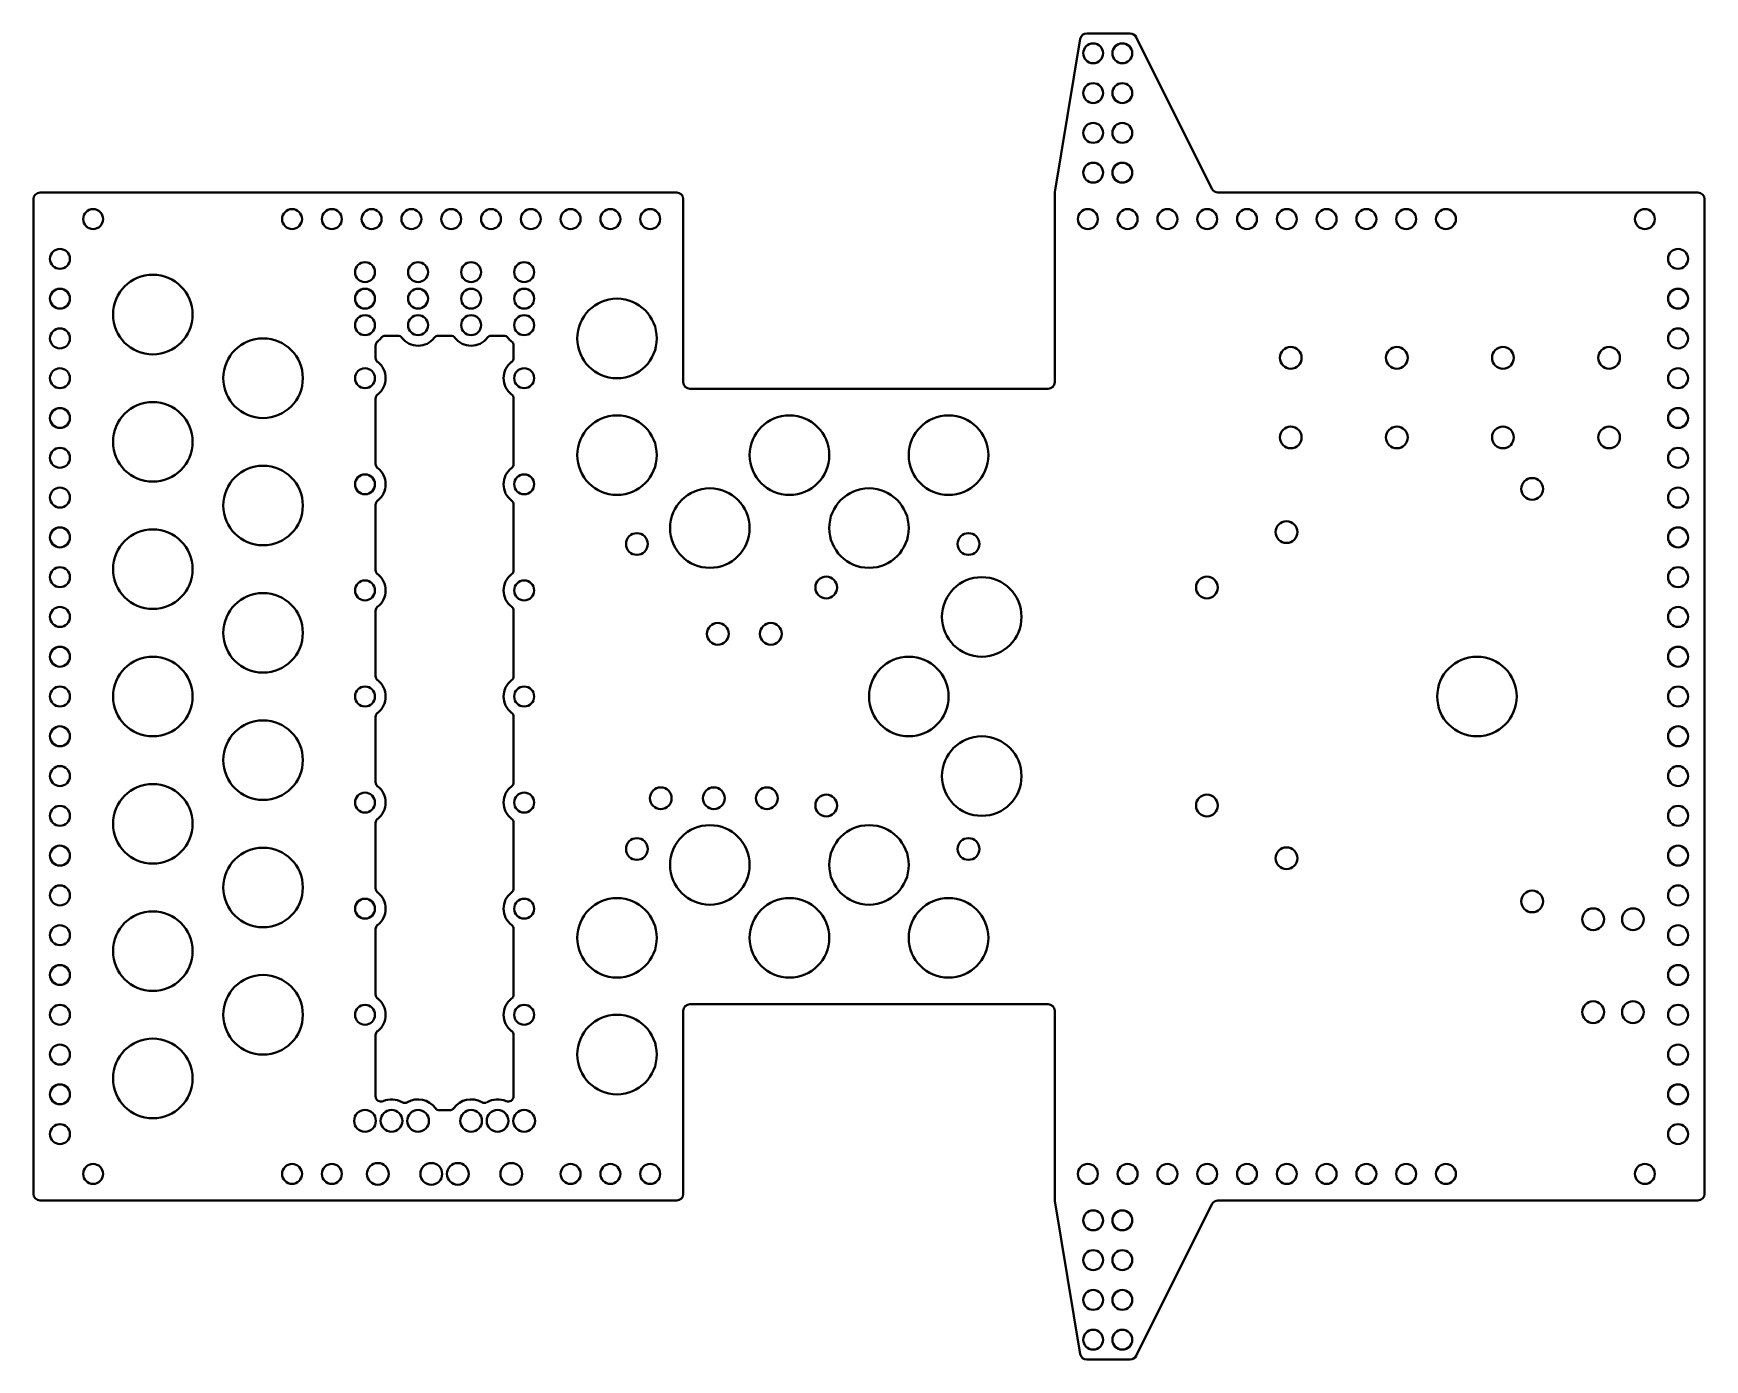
# Model space of a CAD drawing. Header units: inches. Extents: x -15.8 to 15.8, y -12.5 to 12.5.
import ezdxf

# ---------------------------------------------------------------- set-up
doc = ezdxf.new("R2010")
doc.units = ezdxf.units.IN
doc.header["$MEASUREMENT"] = 0
doc.layers.add('Visible', color=7, linetype='Continuous', lineweight=40)

msp = doc.modelspace()

# ---------------------------------------------------------------- linework, layer by layer
at = {"layer": 'Visible'}
for p, q in [((3.502, 9.51), (3.983, 12.396)), ((4.106, 12.5), (4.923, 12.5)), ((5.035, 12.431), (6.465, 9.569)), ((-15.625, 9.5), (-3.625, 9.5)), ((3.5, 9.49), (3.5, 5.925)), ((6.577, 9.5), (15.625, 9.5)), ((-15.75, 9.375), (-15.75, -9.375)), ((-3.5, 9.375), (-3.5, 5.925)), ((15.75, 9.375), (15.75, -9.375)), ((-9.3, 6.616), (-9.3, 6.384)), ((-9.116, 6.8), (-8.884, 6.8)), ((-8.116, 6.8), (-7.884, 6.8)), ((-7.116, 6.8), (-6.884, 6.8)), ((-6.7, 6.616), (-6.7, 6.384)), ((3.375, 5.8), (-3.375, 5.8)), ((-9.3, 5.616), (-9.3, 4.384)), ((-6.7, 5.616), (-6.7, 4.384)), ((-9.3, 3.616), (-9.3, 2.384)), ((-6.7, 3.616), (-6.7, 2.384)), ((-9.3, 1.616), (-9.3, 0.384)), ((-6.7, 1.616), (-6.7, 0.384)), ((-9.3, -0.384), (-9.3, -1.616)), ((-6.7, -0.384), (-6.7, -1.616)), ((-9.3, -2.384), (-9.3, -3.616)), ((-6.7, -2.384), (-6.7, -3.616)), ((-9.3, -4.384), (-9.3, -5.616)), ((-6.7, -4.384), (-6.7, -5.616)), ((-3.5, -9.375), (-3.5, -5.925)), ((-3.375, -5.8), (3.375, -5.8)), ((3.5, -9.49), (3.5, -5.925)), ((-9.3, -6.384), (-9.3, -7.536)), ((-6.7, -6.384), (-6.7, -7.536)), ((-8.093, -7.8), (-7.907, -7.8)), ((-15.625, -9.5), (-3.625, -9.5)), ((3.502, -9.51), (3.983, -12.396)), ((5.035, -12.431), (6.465, -9.569)), ((6.577, -9.5), (15.625, -9.5)), ((4.106, -12.5), (4.923, -12.5))]:
    msp.add_line(p, q, dxfattribs=at)
for centre, radius in [((4.225, 12.125), 0.187), ((4.775, 12.125), 0.187), ((4.225, 11.375), 0.187), ((4.775, 11.375), 0.187), ((4.225, 10.625), 0.187), ((4.775, 10.625), 0.187), ((4.225, 9.875), 0.187), ((4.775, 9.875), 0.187), ((-14.625, 9), 0.188), ((-10.875, 9), 0.188), ((-10.125, 9), 0.188), ((-9.375, 9), 0.188), ((-8.625, 9), 0.188), ((-7.875, 9), 0.188), ((-7.125, 9), 0.188), ((-6.375, 9), 0.188), ((-5.625, 9), 0.188), ((-4.875, 9), 0.188), ((-4.125, 9), 0.188), ((4.125, 9), 0.188), ((4.875, 9), 0.188), ((5.625, 9), 0.188), ((6.375, 9), 0.188), ((7.125, 9), 0.188), ((7.875, 9), 0.188), ((8.625, 9), 0.188), ((9.375, 9), 0.188), ((10.125, 9), 0.188), ((10.875, 9), 0.188), ((14.625, 9), 0.188), ((-15.25, 8.25), 0.188), ((15.25, 8.25), 0.188), ((-13.5, 7.2), 0.75), ((-9.5, 8), 0.188), ((-8.5, 8), 0.188), ((-7.5, 8), 0.188), ((-6.5, 8), 0.188), ((-15.25, 7.5), 0.188), ((-9.5, 7.5), 0.188), ((-8.5, 7.5), 0.188), ((-7.5, 7.5), 0.188), ((-6.5, 7.5), 0.188), ((15.25, 7.5), 0.188), ((-4.75, 6.75), 0.75), ((-15.25, 6.75), 0.188), ((-9.5, 7), 0.188), ((-8.5, 7), 0.188), ((-7.5, 7), 0.188), ((-6.5, 7), 0.188), ((15.25, 6.75), 0.188), ((-11.422, 6), 0.75), ((7.95, 6.385), 0.205), ((9.95, 6.385), 0.205), ((11.95, 6.385), 0.205), ((13.95, 6.385), 0.205), ((-15.25, 6), 0.188), ((-9.5, 6), 0.188), ((-6.5, 6), 0.188), ((15.25, 6), 0.188), ((-15.25, 5.25), 0.188), ((-13.5, 4.8), 0.75), ((15.25, 5.25), 0.188), ((-4.75, 4.55), 0.75), ((-1.5, 4.55), 0.75), ((1.5, 4.55), 0.75), ((7.95, 4.885), 0.205), ((9.95, 4.885), 0.205), ((11.95, 4.885), 0.205), ((13.95, 4.885), 0.205), ((-15.25, 4.5), 0.188), ((15.25, 4.5), 0.188), ((-11.422, 3.6), 0.75), ((-9.5, 4), 0.188), ((-6.5, 4), 0.188), ((12.5, 3.913), 0.205), ((-15.25, 3.75), 0.188), ((-3, 3.175), 0.75), ((0, 3.175), 0.75), ((15.25, 3.75), 0.188), ((-15.25, 3), 0.188), ((-13.5, 2.4), 0.75), ((7.87, 3.1), 0.205), ((15.25, 3), 0.188), ((-4.375, 2.875), 0.205), ((1.875, 2.875), 0.205), ((-15.25, 2.25), 0.188), ((-0.806, 2.055), 0.205), ((2.125, 1.5), 0.75), ((6.37, 2.055), 0.205), ((15.25, 2.25), 0.188), ((-11.422, 1.2), 0.75), ((-9.5, 2), 0.188), ((-6.5, 2), 0.188), ((-15.25, 1.5), 0.188), ((15.25, 1.5), 0.188), ((-2.85, 1.181), 0.205), ((-1.85, 1.181), 0.205), ((-15.25, 0.75), 0.188), ((-13.5, 0), 0.75), ((0.75, 0), 0.75), ((11.46, 0), 0.75), ((15.25, 0.75), 0.188), ((-15.25, 0), 0.188), ((-9.5, 0), 0.188), ((-6.5, 0), 0.188), ((15.25, 0), 0.188), ((-15.25, -0.75), 0.188), ((-11.422, -1.2), 0.75), ((15.25, -0.75), 0.188), ((2.125, -1.5), 0.75), ((-15.25, -1.5), 0.188), ((15.25, -1.5), 0.188), ((-13.5, -2.4), 0.75), ((-9.5, -2), 0.188), ((-6.5, -2), 0.188), ((-3.925, -1.919), 0.205), ((-2.925, -1.919), 0.205), ((-1.925, -1.919), 0.205), ((-0.806, -2.055), 0.205), ((6.37, -2.055), 0.205), ((-15.25, -2.25), 0.188), ((15.25, -2.25), 0.188), ((-3, -3.175), 0.75), ((0, -3.175), 0.75), ((-15.25, -3), 0.188), ((-4.375, -2.875), 0.205), ((1.875, -2.875), 0.205), ((15.25, -3), 0.188), ((-11.422, -3.6), 0.75), ((7.87, -3.05), 0.205), ((-15.25, -3.75), 0.188), ((12.5, -3.862), 0.205), ((15.25, -3.75), 0.188), ((-13.5, -4.8), 0.75), ((-9.5, -4), 0.188), ((-6.5, -4), 0.188), ((-4.75, -4.55), 0.75), ((-1.5, -4.55), 0.75), ((1.5, -4.55), 0.75), ((13.65, -4.2), 0.205), ((14.4, -4.2), 0.205), ((-15.25, -4.5), 0.188), ((15.25, -4.5), 0.188), ((-15.25, -5.25), 0.188), ((-11.422, -6), 0.75), ((15.25, -5.25), 0.188), ((-15.25, -6), 0.188), ((-9.5, -6), 0.188), ((-6.5, -6), 0.188), ((13.65, -5.95), 0.205), ((14.4, -5.95), 0.205), ((15.25, -6), 0.188), ((-4.75, -6.75), 0.75), ((-15.25, -6.75), 0.188), ((-13.5, -7.2), 0.75), ((15.25, -6.75), 0.188), ((-15.25, -7.5), 0.188), ((15.25, -7.5), 0.188), ((-9.5, -8), 0.205), ((-9, -8), 0.205), ((-8.5, -8), 0.205), ((-7.5, -8), 0.205), ((-7, -8), 0.205), ((-6.5, -8), 0.205), ((-15.25, -8.25), 0.188), ((15.25, -8.25), 0.188), ((-14.625, -9), 0.188), ((-10.875, -9), 0.188), ((-10.125, -9), 0.188), ((-9.258, -9), 0.205), ((-8.25, -9), 0.205), ((-7.75, -9), 0.205), ((-6.742, -9), 0.205), ((-5.625, -9), 0.188), ((-4.875, -9), 0.188), ((-4.125, -9), 0.188), ((4.125, -9), 0.188), ((4.875, -9), 0.188), ((5.625, -9), 0.188), ((6.375, -9), 0.188), ((7.125, -9), 0.188), ((7.875, -9), 0.188), ((8.625, -9), 0.188), ((9.375, -9), 0.188), ((10.125, -9), 0.188), ((10.875, -9), 0.188), ((14.625, -9), 0.188), ((4.225, -9.875), 0.187), ((4.775, -9.875), 0.187), ((4.225, -10.625), 0.187), ((4.775, -10.625), 0.187), ((4.225, -11.375), 0.187), ((4.775, -11.375), 0.187), ((4.225, -12.125), 0.187), ((4.775, -12.125), 0.187)]:
    msp.add_circle(centre, radius, dxfattribs=at)
for centre, radius, start, end in [((4.106, 12.375), 0.125, 90, 170.5377), ((4.923, 12.375), 0.125, 26.5651, 90), ((-15.625, 9.375), 0.125, 90, 180), ((-3.625, 9.375), 0.125, 0, 90), ((3.625, 9.49), 0.125, 170.5377, 180), ((6.577, 9.625), 0.125, 206.5651, 270), ((15.625, 9.375), 0.125, 0, 90), ((-9.2, 6.616), 0.1, 127.9799, 180), ((-9.5, 7), 0.388, 307.9799, 322.0201), ((-9.116, 6.7), 0.1, 90, 142.0201), ((-8.884, 6.7), 0.1, 37.9799, 90), ((-8.5, 7), 0.388, 217.9799, 322.0201), ((-8.116, 6.7), 0.1, 90, 142.0201), ((-7.884, 6.7), 0.1, 37.9799, 90), ((-7.5, 7), 0.388, 217.9799, 322.0201), ((-7.116, 6.7), 0.1, 90, 142.0201), ((-6.884, 6.7), 0.1, 37.9799, 90), ((-6.5, 7), 0.388, 217.9799, 232.0201), ((-6.8, 6.616), 0.1, 0, 52.0201), ((-9.2, 6.384), 0.1, 180, 232.0201), ((-9.5, 6), 0.388, 307.9799, 52.0201), ((-6.5, 6), 0.388, 127.9799, 232.0201), ((-6.8, 6.384), 0.1, 307.9799, 0), ((-9.2, 5.616), 0.1, 127.9799, 180), ((-6.8, 5.616), 0.1, 0, 52.0201), ((-3.375, 5.925), 0.125, 180, 270), ((3.375, 5.925), 0.125, 270, 0), ((-9.2, 4.384), 0.1, 180, 232.0201), ((-9.5, 4), 0.388, 307.9799, 52.0201), ((-6.5, 4), 0.388, 127.9799, 232.0201), ((-6.8, 4.384), 0.1, 307.9799, 0), ((-9.2, 3.616), 0.1, 127.9799, 180), ((-6.8, 3.616), 0.1, 0, 52.0201), ((-9.2, 2.384), 0.1, 180, 232.0201), ((-9.5, 2), 0.388, 307.9799, 52.0201), ((-6.5, 2), 0.388, 127.9799, 232.0201), ((-6.8, 2.384), 0.1, 307.9799, 0), ((-9.2, 1.616), 0.1, 127.9799, 180), ((-6.8, 1.616), 0.1, 0, 52.0201), ((-9.2, 0.384), 0.1, 180, 232.0201), ((-6.8, 0.384), 0.1, 307.9799, 0), ((-9.5, 0), 0.388, 307.9799, 52.0201), ((-6.5, 0), 0.388, 127.9799, 232.0201), ((-9.2, -0.384), 0.1, 127.9799, 180), ((-6.8, -0.384), 0.1, 0, 52.0201), ((-9.2, -1.616), 0.1, 180, 232.0201), ((-9.5, -2), 0.388, 307.9799, 52.0201), ((-6.5, -2), 0.388, 127.9799, 232.0201), ((-6.8, -1.616), 0.1, 307.9799, 0), ((-9.2, -2.384), 0.1, 127.9799, 180), ((-6.8, -2.384), 0.1, 0, 52.0201), ((-9.2, -3.616), 0.1, 180, 232.0201), ((-9.5, -4), 0.388, 307.9799, 52.0201), ((-6.5, -4), 0.388, 127.9799, 232.0201), ((-6.8, -3.616), 0.1, 307.9799, 0), ((-9.2, -4.384), 0.1, 127.9799, 180), ((-6.8, -4.384), 0.1, 0, 52.0201), ((-9.2, -5.616), 0.1, 180, 232.0201), ((-6.8, -5.616), 0.1, 307.9799, 0), ((-9.5, -6), 0.388, 307.9799, 52.0201), ((-6.5, -6), 0.388, 127.9799, 232.0201), ((-3.375, -5.925), 0.125, 90, 180), ((3.375, -5.925), 0.125, 0, 90), ((-9.2, -6.384), 0.1, 127.9799, 180), ((-6.8, -6.384), 0.1, 0, 52.0201), ((-9.2, -7.536), 0.1, 180, 293.3064), ((-6.8, -7.536), 0.1, 246.6936, 0), ((-9, -8), 0.405, 60.3593, 113.3064), ((-8.75, -7.561), 0.1, 240.3593, 299.6407), ((-8.5, -8), 0.405, 36.4038, 119.6407), ((-8.093, -7.7), 0.1, 216.4038, 270), ((-7.907, -7.7), 0.1, 270, 323.5962), ((-7.5, -8), 0.405, 60.3593, 143.5962), ((-7.25, -7.561), 0.1, 240.3593, 299.6407), ((-7, -8), 0.405, 66.6936, 119.6407), ((-15.625, -9.375), 0.125, 180, 270), ((-3.625, -9.375), 0.125, 270, 0), ((15.625, -9.375), 0.125, 270, 0), ((3.625, -9.49), 0.125, 180, 189.4623), ((6.577, -9.625), 0.125, 90, 153.4349), ((4.106, -12.375), 0.125, 189.4623, 270), ((4.923, -12.375), 0.125, 270, 333.4349)]:
    msp.add_arc(centre, radius, start, end, dxfattribs=at)

doc.saveas('drawing.dxf')
